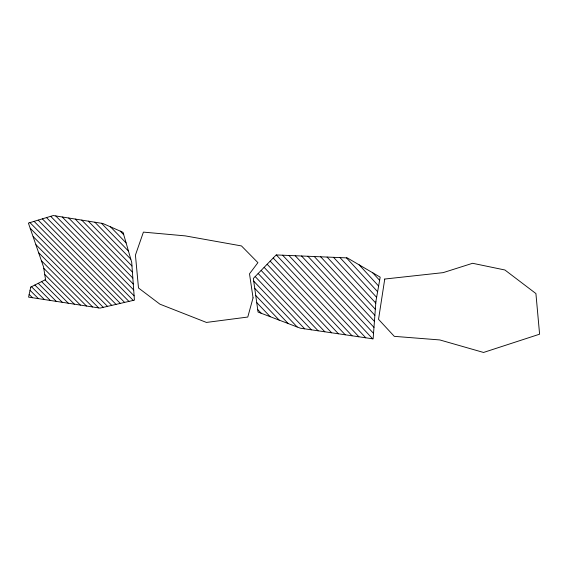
<?xml version="1.0" encoding="UTF-8"?>
<svg xmlns="http://www.w3.org/2000/svg" width="568" height="568" viewBox="0 0 568 568"><rect width="100%" height="100%" fill="white"/><g stroke="black" fill="none" stroke-linecap="round" stroke-linejoin="round"><path stroke-width="0.85" d="M31.503 286.726L44.368 299.556M30.047 290.305L38.418 298.64M29.16 294.416L32.49 297.724M38.233 283.318L56.317 301.388M34.861 285.029L50.332 300.472M44.737 274.45L74.358 304.164M45.014 279.882L68.33 303.234M41.613 281.607L62.317 302.311M38.716 252.767L92.556 306.961M41.436 260.748L86.471 306.024M43.757 268.295L80.407 305.094M33.221 236.629L103.284 307.345M35.983 244.723L98.654 307.899M34.087 221.371L116.028 304.391M29.976 222.62L111.761 305.378M30.246 228.272L107.515 306.365M46.512 217.594L128.915 301.409M42.359 218.857L124.605 302.41M38.212 220.114L120.309 303.404M55.756 215.939L134.119 295.864M50.687 216.323L133.239 300.408M75.239 219.063L132.834 278.05M68.728 218.02L133.267 284.021M62.232 216.983L133.693 289.964M88.317 221.165L131.968 265.987M81.764 220.114L132.401 272.036M101.466 223.274L128.453 251.063M94.884 222.216L130.796 259.143M120.246 231.126L123.725 234.719M110.519 226.852L126.103 242.919M256.722 302.531L270.212 316.695M257.709 309.553L261.266 313.287M253.733 281.16L297.156 326.969M254.734 288.331L288.161 323.54M255.735 295.452L279.179 320.118M258.163 273.499L311.378 329.816M255.195 276.552L304.675 328.829M264.134 267.351L324.853 331.797M261.145 270.432L318.108 330.803M270.169 261.138L338.407 333.785M267.145 264.248L331.62 332.791M276.346 254.947L352.046 335.787M273.208 258.007L345.216 334.786M295.211 255.728L372.651 338.819M288.906 255.465L365.764 337.804M282.615 255.202L358.891 336.796M307.899 256.26L373.978 327.381M301.544 255.998L373.531 333.359M320.671 256.793L374.873 315.318M314.274 256.523L374.426 321.367M333.53 257.325L375.782 303.092M327.09 257.063L375.327 309.226M346.48 257.865L377.613 291.704M339.998 257.595L376.612 297.334M372.686 272.768L379.623 280.336M359.154 264.851L378.615 286.038M375.917 301.296L373.126 338.883L300.365 328.197L258.064 312.066L253.349 278.455L276.19 254.94L347.268 257.9L380.184 277.156L375.917 301.296M384.749 279.037L378.536 319.33L394.298 336.348L439.802 339.941L483.545 352.458L539.6 334.19L535.915 293.557L504.902 269.992L472.604 263.282L443.154 272.64L384.749 279.037M30.736 287.117L28.57 297.121L99.996 308.104L134.424 300.131L131.705 262.281L123.043 232.355L102.872 223.494L53.25 215.542L28.4 223.096L43.544 266.924L45.554 279.612L30.736 287.117M253.058 297.88L247.776 317.043L206.432 322.432L159.899 304.164L138.493 287.976L135.433 255.096L143.413 232.113L185.274 235.883L241.471 245.93L257.907 262.65L249.508 273.811L253.058 297.88"/></g></svg>
